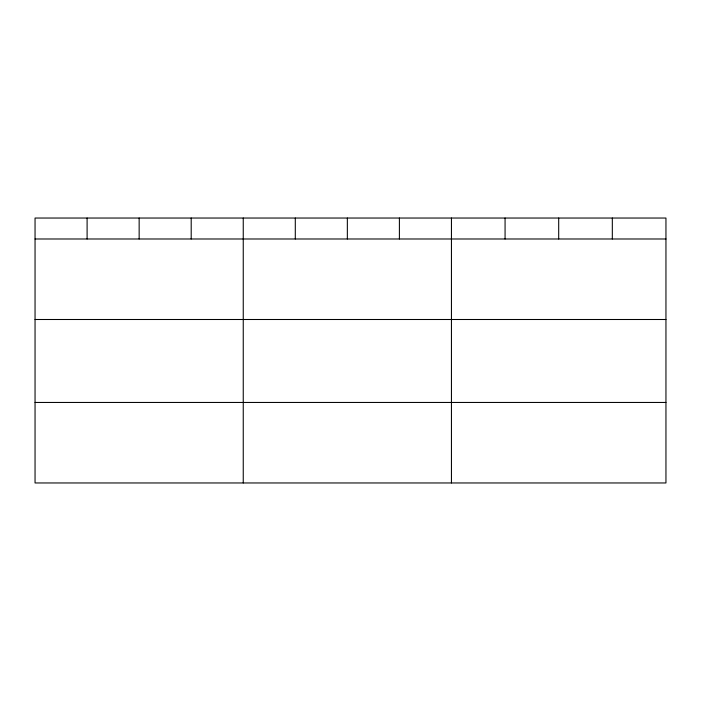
<?xml version="1.0" encoding="UTF-8"?>
<svg xmlns="http://www.w3.org/2000/svg" width="701" height="701" viewBox="0 0 701 701"><rect width="100%" height="100%" fill="white"/><g stroke="black" fill="none" stroke-linecap="round" stroke-linejoin="round"><path stroke-width="1.05" d="M665.95 238.988L665.95 482.963L35.05 482.963L35.05 218.037L665.95 218.037L665.95 238.988L35.05 238.988M35.05 319.498L665.95 319.498M35.05 402.453L665.95 402.453M612.323 218.037L612.323 238.988M558.697 218.037L558.697 238.988M505.07 218.037L505.07 238.988M451.444 218.037L451.444 482.963M399.395 218.037L399.395 238.988M347.345 218.037L347.345 238.988M295.296 218.037L295.296 238.988M243.247 218.037L243.247 482.963M191.198 218.037L191.198 238.988M139.149 218.037L139.149 238.988M87.099 218.037L87.099 238.988"/></g></svg>
